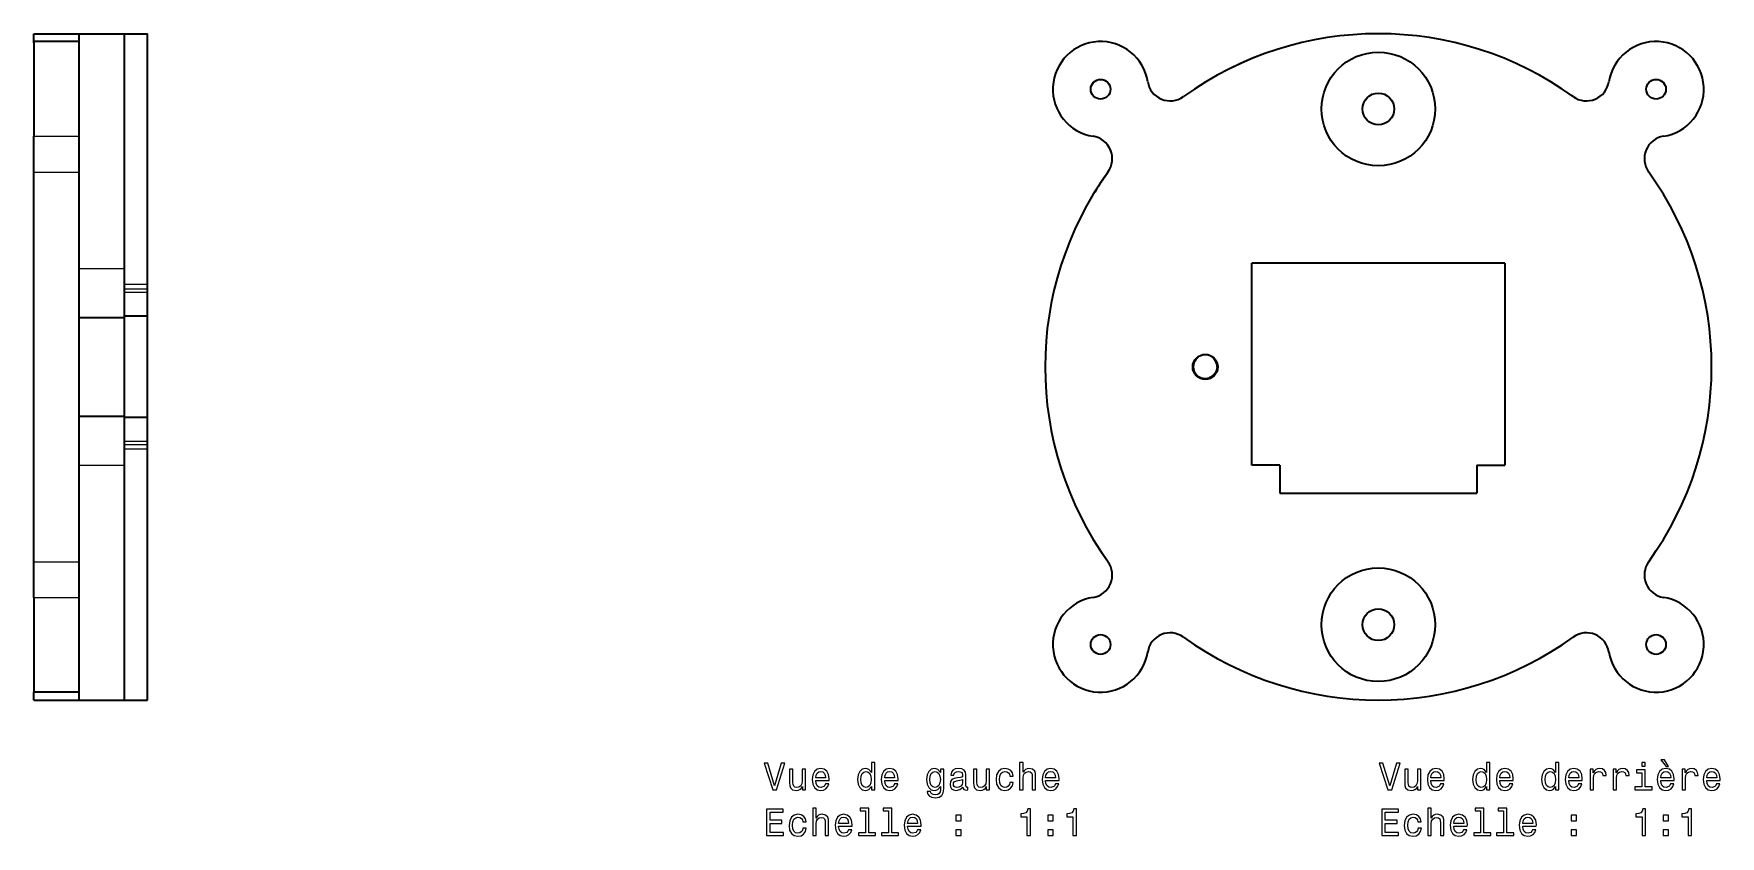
# Model space of a CAD drawing. Extents: x 302 to 980, y 13 to 676.
# Drawn here: x 757 to 979.7, y 358.5 to 464.5 of the extents above; entities that cross this region are included whole.
import ezdxf

# ---------------------------------------------------------------- set-up
doc = ezdxf.new("R2010")
doc.units = 0

msp = doc.modelspace()

# ---------------------------------------------------------------- linework, layer by layer
at = {"color": 7, "lineweight": 35, "ltscale": 0.030039}
msp.add_line((757.03, 463.3), (757.03, 464.5), dxfattribs=at)
at = {"color": 7, "lineweight": 35, "ltscale": 0.15}
for p, q in [((757.03, 464.5), (763.03, 464.5)), ((763.03, 463.47), (757.03, 463.47)), ((763.03, 464.5), (769.03, 464.5)), ((763.03, 427), (769.03, 427)), ((763.03, 414), (769.03, 414)), ((763.03, 377.53), (757.03, 377.53)), ((757.03, 376.5), (763.03, 376.5)), ((763.03, 376.5), (769.03, 376.5))]:
    msp.add_line(p, q, dxfattribs=at)
at = {"color": 7, "lineweight": 35, "ltscale": 0.313062}
for p, q in [((757.03, 463.47), (757.03, 450.95)), ((763.03, 450.95), (763.03, 463.47)), ((757.03, 390.05), (757.03, 377.53)), ((763.03, 377.53), (763.03, 390.05))]:
    msp.add_line(p, q, dxfattribs=at)
at = {"color": 7, "lineweight": 35, "ltscale": 0.025726}
msp.add_line((763.03, 463.47), (763.03, 464.5), dxfattribs=at)
msp.add_line((763.03, 463.47), (763.03, 464.5), dxfattribs=at)
at = {"color": 7, "lineweight": 35}
for p, q in [((769.03, 433.47), (769.03, 464.5)), ((769.03, 431.39), (769.03, 464.5)), ((772.03, 431.39), (772.03, 464.5)), ((757.03, 420.5), (757.03, 446.23)), ((763.03, 420.5), (763.03, 446.23)), ((951.26, 434.2), (917.86, 434.2)), ((917.86, 407.5), (917.86, 434.2)), ((951.26, 434.2), (951.26, 407.5)), ((757.03, 394.77), (757.03, 420.5)), ((763.03, 394.77), (763.03, 420.5)), ((769.03, 376.5), (769.03, 409.61)), ((769.03, 376.5), (769.03, 407.53)), ((772.03, 376.5), (772.03, 409.61)), ((921.56, 403.8), (947.56, 403.8)), ((921.56, 403.8), (947.56, 403.8))]:
    msp.add_line(p, q, dxfattribs=at)
at = {"color": 7, "lineweight": 35, "ltscale": 0.075}
for p, q in [((769.03, 464.5), (772.03, 464.5)), ((772.03, 427.2), (769.03, 427.2)), ((772.03, 413.8), (769.03, 413.8)), ((769.03, 376.5), (772.03, 376.5))]:
    msp.add_line(p, q, dxfattribs=at)
at = {"color": 7, "lineweight": 13, "ltscale": 0.15}
for p, q in [((757.03, 450.95), (763.03, 450.95)), ((757.03, 446.23), (763.03, 446.23)), ((763.03, 433.47), (769.03, 433.47)), ((763.03, 407.53), (769.03, 407.53)), ((757.03, 394.77), (763.03, 394.77)), ((757.03, 390.05), (763.03, 390.05))]:
    msp.add_line(p, q, dxfattribs=at)
at = {"color": 7, "lineweight": 35, "ltscale": 0.117937}
for p, q in [((757.03, 446.23), (757.03, 450.95)), ((763.03, 446.23), (763.03, 450.95)), ((757.03, 390.05), (757.03, 394.77)), ((763.03, 390.05), (763.03, 394.77))]:
    msp.add_line(p, q, dxfattribs=at)
at = {"color": 7, "lineweight": 35, "ltscale": 0.318921}
for p, q in [((763.03, 433.47), (763.03, 446.23)), ((763.03, 394.77), (763.03, 407.53))]:
    msp.add_line(p, q, dxfattribs=at)
at = {"color": 7, "lineweight": 35, "ltscale": 0.161858}
msp.add_line((769.03, 427), (769.03, 433.47), dxfattribs=at)
at = {"color": 7, "lineweight": 35, "ltscale": 0.055}
msp.add_line((951.26, 434.2), (951.26, 432), dxfattribs=at)
at = {"color": 7, "lineweight": 13, "ltscale": 0.075}
for p, q in [((772.03, 431.39), (769.03, 431.39)), ((772.03, 430.78), (769.03, 430.78)), ((772.03, 430.34), (769.03, 430.34)), ((772.03, 410.66), (769.03, 410.66)), ((772.03, 410.22), (769.03, 410.22)), ((772.03, 409.61), (769.03, 409.61))]:
    msp.add_line(p, q, dxfattribs=at)
at = {"color": 7, "lineweight": 35, "ltscale": 0.015247}
for p, q in [((769.03, 430.78), (769.03, 431.39)), ((772.03, 430.78), (772.03, 431.39)), ((769.03, 409.61), (769.03, 410.22)), ((772.03, 409.61), (772.03, 410.22))]:
    msp.add_line(p, q, dxfattribs=at)
at = {"color": 7, "lineweight": 35, "ltscale": 0.002382}
for p, q in [((769.03, 430.69), (769.03, 430.78)), ((769.03, 410.22), (769.03, 410.31))]:
    msp.add_line(p, q, dxfattribs=at)
at = {"color": 7, "lineweight": 35, "ltscale": 0.010969}
for p, q in [((772.03, 430.34), (772.03, 430.78)), ((772.03, 410.22), (772.03, 410.66))]:
    msp.add_line(p, q, dxfattribs=at)
at = {"color": 7, "lineweight": 35, "ltscale": 0.078551}
for p, q in [((772.03, 427.2), (772.03, 430.34)), ((772.03, 410.66), (772.03, 413.8))]:
    msp.add_line(p, q, dxfattribs=at)
at = {"color": 7, "lineweight": 35, "ltscale": 0.325}
msp.add_line((769.03, 414), (769.03, 427), dxfattribs=at)
at = {"color": 7, "lineweight": 35, "ltscale": 0.334998}
msp.add_line((772.03, 413.8), (772.03, 427.2), dxfattribs=at)
at = {"color": 7, "lineweight": 35, "ltscale": 0.001415}
msp.add_line((910.66, 419.36), (910.62, 419.32), dxfattribs=at)
at = {"color": 7, "lineweight": 13, "ltscale": 0.002001}
msp.add_line((911.7, 419), (911.7, 418.92), dxfattribs=at)
at = {"color": 7, "lineweight": 13, "ltscale": 3.00563e-05}
msp.add_line((913.3, 420.45), (913.3, 420.45), dxfattribs=at)
at = {"color": 7, "lineweight": 13, "ltscale": 0.000107431}
msp.add_line((913.32, 420.36), (913.32, 420.36), dxfattribs=at)
at = {"color": 7, "lineweight": 35, "ltscale": 0.161859}
msp.add_line((769.03, 407.53), (769.03, 414), dxfattribs=at)
at = {"color": 7, "lineweight": 35, "ltscale": 0.0925}
for p, q in [((921.56, 407.5), (917.86, 407.5)), ((921.56, 407.5), (921.56, 403.8)), ((947.56, 407.5), (947.56, 403.8)), ((947.56, 407.5), (951.26, 407.5))]:
    msp.add_line(p, q, dxfattribs=at)
at = {"color": 7, "lineweight": 35, "ltscale": 0.0375}
msp.add_line((951.26, 409), (951.26, 407.5), dxfattribs=at)
at = {"color": 7, "lineweight": 35, "ltscale": 0.025702}
for p, q in [((757.03, 376.5), (757.03, 377.53)), ((763.03, 376.5), (763.03, 377.53))]:
    msp.add_line(p, q, dxfattribs=at)
at = {"color": 7, "lineweight": 35, "ltscale": 0.0257}
msp.add_line((763.03, 376.5), (763.03, 377.53), dxfattribs=at)
at = {"color": 7, "lineweight": 35}
for points in [[(910.36, 419.54), (910.48, 419.42), (910.59, 419.33), (910.62, 419.32)], [(910.36, 419.54), (910.64, 419.28), (910.92, 419.1), (911.26, 418.98), (911.57, 418.93), (911.7, 418.92)]]:
    msp.add_lwpolyline(points, dxfattribs=at)
at = {"color": 7, "lineweight": 13}
for points in [[(913.24, 420.45), (913.23, 420.35), (913.16, 420.08), (913.04, 419.8), (912.85, 419.54), (912.61, 419.32), (912.33, 419.15), (912.28, 419.13)], [(913.32, 420.36), (913.3, 420.45), (913.3, 420.45)], [(913.32, 420.36), (913.31, 420.43), (913.3, 420.45)]]:
    msp.add_lwpolyline(points, dxfattribs=at)
for points in [[(855.73, 368.15), (854.85, 365.17), (853.95, 368.15), (853.47, 368.15), (854.6, 364.64), (855.1, 364.64), (856.21, 368.15)], [(860.27, 365.87), (862.04, 365.87), (862.05, 366.08), (861.97, 366.66), (861.75, 367.09), (861.39, 367.35), (860.92, 367.45), (860.46, 367.35), (860.11, 367.06), (859.89, 366.61), (859.8, 366), (859.88, 365.38), (860.11, 364.93), (860.45, 364.64), (860.91, 364.55), (861.3, 364.61), (861.62, 364.78), (861.86, 365.06), (862, 365.42), (861.56, 365.42), (861.47, 365.22), (861.34, 365.07), (860.96, 364.95), (860.68, 365), (860.46, 365.18), (860.32, 365.47), (860.27, 365.85)], [(867.62, 365.06), (867.62, 364.64), (868.06, 364.64), (868.06, 368.26), (867.62, 368.26), (867.62, 366.94), (867.28, 367.32), (867.08, 367.41), (866.84, 367.45), (866.41, 367.35), (866.08, 367.06), (865.86, 366.61), (865.79, 366), (865.86, 365.39), (866.08, 364.93), (866.41, 364.64), (866.84, 364.55), (867.08, 364.58), (867.29, 364.67)], [(869.38, 365.87), (871.15, 365.87), (871.16, 366.08), (871.08, 366.66), (870.85, 367.09), (870.5, 367.35), (870.03, 367.45), (869.57, 367.35), (869.22, 367.06), (868.99, 366.61), (868.91, 366), (868.99, 365.38), (869.21, 364.93), (869.56, 364.64), (870.02, 364.55), (870.41, 364.61), (870.73, 364.78), (870.97, 365.06), (871.11, 365.42), (870.67, 365.42), (870.58, 365.22), (870.45, 365.07), (870.07, 364.95), (869.78, 365), (869.57, 365.18), (869.43, 365.47), (869.38, 365.85)], [(877.17, 364.76), (877.17, 367.35), (876.74, 367.35), (876.74, 366.91), (876.4, 367.31), (876.18, 367.41), (875.95, 367.45), (875.52, 367.35), (875.19, 367.06), (874.97, 366.61), (874.89, 366), (874.97, 365.38), (875.19, 364.93), (875.52, 364.64), (875.95, 364.55), (876.19, 364.58), (876.39, 364.67), (876.74, 365.06), (876.74, 364.67), (876.7, 364.37), (876.59, 364.15), (876.38, 364.03), (876.06, 363.98), (875.79, 364.01), (875.59, 364.09), (875.47, 364.22), (875.44, 364.4), (875.01, 364.4), (875.01, 364.38), (875.08, 364.05), (875.28, 363.81), (875.6, 363.65), (876.04, 363.6), (876.56, 363.68), (876.91, 363.89), (877.11, 364.26)], [(879.7, 365), (879.7, 364.98), (879.73, 364.81), (879.81, 364.69), (880.12, 364.59), (880.37, 364.63), (880.37, 364.98), (880.26, 364.96), (880.12, 365.03), (880.1, 365.23), (880.1, 366.63), (880.04, 366.99), (879.86, 367.24), (879.55, 367.39), (879.12, 367.45), (878.7, 367.39), (878.38, 367.22), (878.19, 366.95), (878.12, 366.6), (878.12, 366.56), (878.52, 366.56), (878.56, 366.78), (878.67, 366.93), (878.85, 367.02), (879.1, 367.05), (879.35, 367.03), (879.53, 366.95), (879.63, 366.82), (879.67, 366.64), (879.65, 366.43), (879.57, 366.32), (879.37, 366.27), (878.99, 366.23), (878.56, 366.14), (878.25, 365.98), (878.07, 365.73), (878.01, 365.35), (878.06, 365.02), (878.22, 364.77), (878.47, 364.62), (878.82, 364.56), (879.29, 364.67)], [(885.89, 366.45), (886.33, 366.45), (886.24, 366.86), (886.02, 367.18), (885.69, 367.37), (885.25, 367.45), (884.76, 367.35), (884.4, 367.06), (884.16, 366.61), (884.08, 365.99), (884.16, 365.38), (884.39, 364.93), (884.74, 364.64), (885.23, 364.55), (885.67, 364.62), (886, 364.84), (886.24, 365.17), (886.34, 365.61), (885.91, 365.61), (885.84, 365.33), (885.7, 365.12), (885.49, 364.99), (885.25, 364.95), (884.94, 365.01), (884.72, 365.21), (884.58, 365.54), (884.54, 366.01), (884.58, 366.46), (884.72, 366.79), (884.95, 366.99), (885.25, 367.06), (885.51, 367.01), (885.71, 366.9), (885.84, 366.71)], [(887.2, 364.64), (887.65, 364.64), (887.65, 366.21), (887.69, 366.56), (887.84, 366.83), (888.07, 366.99), (888.37, 367.05), (888.61, 367), (888.76, 366.86), (888.84, 366.64), (888.86, 366.33), (888.86, 364.64), (889.31, 364.64), (889.31, 366.42), (889.29, 366.78), (889.2, 367.08), (888.9, 367.35), (888.43, 367.45), (888.18, 367.41), (887.97, 367.32), (887.78, 367.16), (887.65, 366.96), (887.65, 368.26), (887.2, 368.26)], [(890.63, 365.87), (892.4, 365.87), (892.41, 366.08), (892.33, 366.66), (892.11, 367.09), (891.75, 367.35), (891.28, 367.45), (890.83, 367.35), (890.47, 367.06), (890.25, 366.61), (890.16, 366), (890.24, 365.38), (890.47, 364.93), (890.82, 364.64), (891.27, 364.55), (891.66, 364.61), (891.99, 364.78), (892.22, 365.06), (892.36, 365.42), (891.92, 365.42), (891.83, 365.22), (891.7, 365.07), (891.32, 364.95), (891.04, 365), (890.82, 365.18), (890.68, 365.47), (890.63, 365.85)], [(936.95, 368.15), (936.08, 365.17), (935.17, 368.15), (934.69, 368.15), (935.82, 364.64), (936.33, 364.64), (937.43, 368.15)], [(941.49, 365.87), (943.27, 365.87), (943.27, 366.08), (943.19, 366.66), (942.97, 367.09), (942.62, 367.35), (942.15, 367.45), (941.69, 367.35), (941.34, 367.06), (941.11, 366.61), (941.03, 366), (941.1, 365.38), (941.33, 364.93), (941.68, 364.64), (942.13, 364.55), (942.53, 364.61), (942.85, 364.78), (943.09, 365.06), (943.22, 365.42), (942.78, 365.42), (942.69, 365.22), (942.56, 365.07), (942.19, 364.95), (941.9, 365), (941.68, 365.18), (941.54, 365.47), (941.49, 365.85)], [(948.84, 365.06), (948.84, 364.64), (949.28, 364.64), (949.28, 368.26), (948.85, 368.26), (948.85, 366.94), (948.51, 367.32), (948.3, 367.41), (948.06, 367.45), (947.63, 367.35), (947.3, 367.06), (947.09, 366.61), (947.01, 366), (947.09, 365.39), (947.3, 364.93), (947.63, 364.64), (948.06, 364.55), (948.3, 364.58), (948.51, 364.67)], [(950.6, 365.87), (952.38, 365.87), (952.38, 366.08), (952.3, 366.66), (952.08, 367.09), (951.72, 367.35), (951.26, 367.45), (950.8, 367.35), (950.44, 367.06), (950.22, 366.61), (950.14, 366), (950.21, 365.38), (950.44, 364.93), (950.79, 364.64), (951.24, 364.55), (951.63, 364.61), (951.96, 364.78), (952.19, 365.06), (952.33, 365.42), (951.89, 365.42), (951.8, 365.22), (951.67, 365.07), (951.3, 364.95), (951.01, 365), (950.79, 365.18), (950.65, 365.47), (950.6, 365.85)], [(957.95, 365.06), (957.95, 364.64), (958.39, 364.64), (958.39, 368.26), (957.95, 368.26), (957.95, 366.94), (957.62, 367.32), (957.41, 367.41), (957.17, 367.45), (956.74, 367.35), (956.41, 367.06), (956.19, 366.61), (956.12, 366), (956.19, 365.39), (956.41, 364.93), (956.74, 364.64), (957.17, 364.55), (957.41, 364.58), (957.62, 364.67)], [(959.71, 365.87), (961.48, 365.87), (961.49, 366.08), (961.41, 366.66), (961.19, 367.09), (960.83, 367.35), (960.36, 367.45), (959.9, 367.35), (959.55, 367.06), (959.32, 366.61), (959.24, 366), (959.32, 365.38), (959.55, 364.93), (959.89, 364.64), (960.35, 364.55), (960.74, 364.61), (961.06, 364.78), (961.3, 365.06), (961.44, 365.42), (961, 365.42), (960.91, 365.22), (960.78, 365.07), (960.4, 364.95), (960.12, 365), (959.9, 365.18), (959.76, 365.47), (959.71, 365.85)], [(962.52, 364.64), (962.97, 364.64), (962.97, 366.19), (963.01, 366.56), (963.15, 366.83), (963.37, 366.99), (963.67, 367.05), (963.89, 367.01), (964.06, 366.91), (964.16, 366.74), (964.19, 366.51), (964.64, 366.51), (964.58, 366.92), (964.41, 367.21), (964.14, 367.39), (963.76, 367.45), (963.5, 367.41), (963.28, 367.31), (963.08, 367.13), (962.93, 366.9), (962.93, 367.35), (962.52, 367.35)], [(965.56, 364.64), (966, 364.64), (966, 366.19), (966.05, 366.56), (966.18, 366.83), (966.41, 366.99), (966.7, 367.05), (966.93, 367.01), (967.09, 366.91), (967.19, 366.74), (967.23, 366.51), (967.68, 366.51), (967.62, 366.92), (967.45, 367.21), (967.17, 367.39), (966.79, 367.45), (966.54, 367.41), (966.31, 367.31), (966.12, 367.13), (965.96, 366.9), (965.96, 367.35), (965.56, 367.35)], [(969.8, 368.26), (969.33, 368.26), (969.33, 367.76), (969.8, 367.76)], [(971.85, 365.87), (973.63, 365.87), (973.63, 366.08), (973.55, 366.66), (973.33, 367.09), (972.98, 367.35), (972.51, 367.45), (972.05, 367.35), (971.7, 367.06), (971.47, 366.61), (971.39, 366), (971.46, 365.38), (971.69, 364.93), (972.04, 364.64), (972.49, 364.55), (972.89, 364.61), (973.21, 364.78), (973.45, 365.06), (973.58, 365.42), (973.14, 365.42), (973.05, 365.22), (972.92, 365.07), (972.55, 364.95), (972.26, 365), (972.04, 365.18), (971.9, 365.47), (971.85, 365.85)], [(972.87, 367.72), (972.36, 368.58), (971.87, 368.58), (972.57, 367.72)], [(974.67, 364.64), (975.11, 364.64), (975.11, 366.19), (975.16, 366.56), (975.29, 366.83), (975.51, 366.99), (975.81, 367.05), (976.03, 367.01), (976.2, 366.91), (976.3, 366.74), (976.34, 366.51), (976.78, 366.51), (976.72, 366.92), (976.56, 367.21), (976.28, 367.39), (975.9, 367.45), (975.64, 367.41), (975.42, 367.31), (975.23, 367.13), (975.07, 366.9), (975.07, 367.35), (974.67, 367.35)], [(977.92, 365.87), (979.7, 365.87), (979.7, 366.08), (979.62, 366.66), (979.4, 367.09), (979.05, 367.35), (978.58, 367.45), (978.12, 367.35), (977.77, 367.06), (977.54, 366.61), (977.46, 366), (977.54, 365.38), (977.76, 364.93), (978.11, 364.64), (978.56, 364.55), (978.96, 364.61), (979.28, 364.78), (979.52, 365.06), (979.65, 365.42), (979.22, 365.42), (979.12, 365.22), (978.99, 365.07), (978.62, 364.95), (978.33, 365), (978.12, 365.18), (977.97, 365.47), (977.92, 365.85)], [(858.93, 367.35), (858.49, 367.35), (858.49, 365.79), (858.44, 365.43), (858.29, 365.16), (858.06, 365), (857.77, 364.95), (857.53, 364.99), (857.38, 365.11), (857.29, 365.32), (857.27, 365.61), (857.27, 367.35), (856.83, 367.35), (856.83, 365.57), (856.84, 365.21), (856.94, 364.92), (857.23, 364.64), (857.7, 364.55), (857.95, 364.58), (858.17, 364.67), (858.36, 364.83), (858.51, 365.06), (858.51, 364.64), (858.93, 364.64)], [(860.27, 366.24), (860.32, 366.59), (860.46, 366.85), (860.67, 367), (860.94, 367.06), (861.21, 367), (861.41, 366.85), (861.54, 366.59), (861.58, 366.24)], [(866.92, 367.05), (867.21, 366.98), (867.43, 366.78), (867.56, 366.45), (867.61, 366), (867.56, 365.54), (867.43, 365.21), (867.21, 365.01), (866.92, 364.95), (866.64, 365.01), (866.43, 365.21), (866.28, 365.55), (866.24, 366), (866.28, 366.45), (866.43, 366.78), (866.64, 366.98)], [(869.38, 366.24), (869.43, 366.59), (869.57, 366.85), (869.77, 367), (870.05, 367.06), (870.31, 367), (870.52, 366.85), (870.65, 366.59), (870.69, 366.24)], [(875.35, 366), (875.4, 366.45), (875.53, 366.78), (875.75, 366.98), (876.03, 367.05), (876.33, 366.98), (876.55, 366.78), (876.68, 366.45), (876.73, 366), (876.68, 365.54), (876.55, 365.21), (876.33, 365.01), (876.03, 364.95), (875.75, 365.01), (875.53, 365.21), (875.4, 365.55)], [(879.65, 365.59), (879.59, 365.33), (879.43, 365.13), (879.19, 365), (878.89, 364.95), (878.7, 364.98), (878.57, 365.06), (878.48, 365.2), (878.45, 365.39), (878.47, 365.57), (878.56, 365.7), (878.88, 365.84), (879.29, 365.9), (879.65, 366.02)], [(883.22, 367.35), (882.78, 367.35), (882.78, 365.79), (882.73, 365.43), (882.58, 365.16), (882.35, 365), (882.06, 364.95), (881.82, 364.99), (881.67, 365.11), (881.58, 365.32), (881.56, 365.61), (881.56, 367.35), (881.12, 367.35), (881.12, 365.57), (881.13, 365.21), (881.23, 364.92), (881.52, 364.64), (881.99, 364.55), (882.24, 364.58), (882.46, 364.67), (882.65, 364.83), (882.8, 365.06), (882.8, 364.64), (883.22, 364.64)], [(890.63, 366.24), (890.68, 366.59), (890.82, 366.85), (891.03, 367), (891.3, 367.06), (891.57, 367), (891.77, 366.85), (891.9, 366.59), (891.94, 366.24)], [(940.16, 367.35), (939.71, 367.35), (939.71, 365.79), (939.66, 365.43), (939.52, 365.16), (939.29, 365), (938.99, 364.95), (938.75, 364.99), (938.6, 365.11), (938.52, 365.32), (938.5, 365.61), (938.5, 367.35), (938.05, 367.35), (938.05, 365.57), (938.07, 365.21), (938.16, 364.92), (938.46, 364.64), (938.93, 364.55), (939.18, 364.58), (939.39, 364.67), (939.58, 364.83), (939.73, 365.06), (939.73, 364.64), (940.16, 364.64)], [(941.49, 366.24), (941.55, 366.59), (941.68, 366.85), (941.89, 367), (942.16, 367.06), (942.43, 367), (942.64, 366.85), (942.76, 366.59), (942.81, 366.24)], [(948.14, 367.05), (948.43, 366.98), (948.65, 366.78), (948.78, 366.45), (948.84, 366), (948.78, 365.54), (948.65, 365.21), (948.43, 365.01), (948.14, 364.95), (947.86, 365.01), (947.65, 365.21), (947.51, 365.55), (947.46, 366), (947.51, 366.45), (947.65, 366.78), (947.86, 366.98)], [(950.6, 366.24), (950.66, 366.59), (950.79, 366.85), (951, 367), (951.27, 367.06), (951.54, 367), (951.74, 366.85), (951.87, 366.59), (951.92, 366.24)], [(957.25, 367.05), (957.54, 366.98), (957.76, 366.78), (957.89, 366.45), (957.94, 366), (957.89, 365.54), (957.76, 365.21), (957.54, 365.01), (957.25, 364.95), (956.97, 365.01), (956.76, 365.21), (956.62, 365.55), (956.57, 366), (956.62, 366.45), (956.76, 366.78), (956.97, 366.98)], [(959.71, 366.24), (959.76, 366.59), (959.9, 366.85), (960.11, 367), (960.38, 367.06), (960.65, 367), (960.85, 366.85), (960.98, 366.59), (961.02, 366.24)], [(969.78, 365.02), (969.78, 367.26), (968.64, 367.26), (968.64, 366.88), (969.34, 366.88), (969.34, 365.02), (968.43, 365.02), (968.43, 364.64), (970.7, 364.64), (970.7, 365.02)], [(971.85, 366.24), (971.91, 366.59), (972.04, 366.85), (972.25, 367), (972.52, 367.06), (972.79, 367), (973, 366.85), (973.12, 366.59), (973.17, 366.24)], [(977.92, 366.24), (977.98, 366.59), (978.12, 366.85), (978.32, 367), (978.6, 367.06), (978.86, 367), (979.07, 366.85), (979.2, 366.59), (979.24, 366.24)], [(853.79, 358.6), (856.01, 358.6), (856.01, 359.02), (854.26, 359.02), (854.26, 360.21), (855.82, 360.21), (855.82, 360.62), (854.26, 360.62), (854.26, 361.67), (855.97, 361.67), (855.97, 362.1), (853.79, 362.1)], [(858.57, 360.41), (859.01, 360.41), (858.92, 360.81), (858.7, 361.13), (858.36, 361.32), (857.92, 361.4), (857.44, 361.3), (857.07, 361.02), (856.84, 360.56), (856.76, 359.94), (856.83, 359.33), (857.06, 358.88), (857.42, 358.6), (857.91, 358.5), (858.34, 358.58), (858.68, 358.79), (858.91, 359.12), (859.01, 359.56), (858.59, 359.56), (858.51, 359.28), (858.37, 359.07), (858.17, 358.94), (857.92, 358.9), (857.62, 358.96), (857.39, 359.17), (857.26, 359.49), (857.21, 359.96), (857.26, 360.41), (857.4, 360.74), (857.63, 360.94), (857.92, 361.01), (858.19, 360.97), (858.38, 360.85), (858.51, 360.66)], [(859.88, 358.6), (860.32, 358.6), (860.32, 360.16), (860.37, 360.52), (860.52, 360.78), (860.74, 360.94), (861.04, 361), (861.29, 360.95), (861.44, 360.82), (861.51, 360.59), (861.54, 360.29), (861.54, 358.6), (861.98, 358.6), (861.98, 360.38), (861.96, 360.73), (861.87, 361.03), (861.57, 361.3), (861.11, 361.4), (860.86, 361.37), (860.64, 361.27), (860.46, 361.12), (860.32, 360.91), (860.32, 362.22), (859.88, 362.22)], [(863.3, 359.82), (865.08, 359.82), (865.08, 360.03), (865, 360.61), (864.78, 361.04), (864.43, 361.3), (863.96, 361.4), (863.5, 361.3), (863.15, 361.02), (862.92, 360.56), (862.84, 359.95), (862.92, 359.33), (863.14, 358.88), (863.49, 358.6), (863.94, 358.5), (864.34, 358.57), (864.66, 358.74), (864.9, 359.01), (865.03, 359.37), (864.6, 359.37), (864.5, 359.17), (864.37, 359.02), (864, 358.9), (863.71, 358.95), (863.5, 359.13), (863.35, 359.42), (863.3, 359.81)], [(863.3, 360.2), (863.36, 360.54), (863.5, 360.8), (863.7, 360.96), (863.98, 361.01), (864.24, 360.96), (864.45, 360.8), (864.58, 360.54), (864.62, 360.2)], [(866.83, 361.84), (866.83, 358.97), (865.92, 358.97), (865.92, 358.6), (868.19, 358.6), (868.19, 358.97), (867.28, 358.97), (867.28, 362.22), (866.14, 362.22), (866.14, 361.84)], [(869.87, 361.84), (869.87, 358.97), (868.96, 358.97), (868.96, 358.6), (871.22, 358.6), (871.22, 358.97), (870.31, 358.97), (870.31, 362.22), (869.17, 362.22), (869.17, 361.84)], [(872.41, 359.82), (874.19, 359.82), (874.19, 360.03), (874.11, 360.61), (873.89, 361.04), (873.54, 361.3), (873.07, 361.4), (872.61, 361.3), (872.26, 361.02), (872.03, 360.56), (871.95, 359.95), (872.02, 359.33), (872.25, 358.88), (872.6, 358.6), (873.05, 358.5), (873.45, 358.57), (873.77, 358.74), (874.01, 359.01), (874.14, 359.37), (873.7, 359.37), (873.61, 359.17), (873.48, 359.02), (873.11, 358.9), (872.82, 358.95), (872.6, 359.13), (872.46, 359.42), (872.41, 359.81)], [(872.41, 360.2), (872.47, 360.54), (872.6, 360.8), (872.81, 360.96), (873.08, 361.01), (873.35, 360.96), (873.56, 360.8), (873.68, 360.54), (873.73, 360.2)], [(878.79, 360.55), (879.49, 360.55), (879.49, 361.3), (878.79, 361.3)], [(888.16, 358.6), (888.62, 358.6), (888.62, 362.12), (888.27, 362.12), (888.18, 361.81), (888, 361.61), (887.72, 361.49), (887.34, 361.45), (887.34, 361.09), (888.16, 361.09)], [(890.94, 360.55), (891.63, 360.55), (891.63, 361.3), (890.94, 361.3)], [(894.23, 358.6), (894.69, 358.6), (894.69, 362.12), (894.35, 362.12), (894.25, 361.81), (894.07, 361.61), (893.8, 361.49), (893.41, 361.45), (893.41, 361.09), (894.23, 361.09)], [(935.02, 358.6), (937.24, 358.6), (937.24, 359.02), (935.48, 359.02), (935.48, 360.21), (937.04, 360.21), (937.04, 360.62), (935.48, 360.62), (935.48, 361.67), (937.2, 361.67), (937.2, 362.1), (935.02, 362.1)], [(939.79, 360.41), (940.23, 360.41), (940.14, 360.81), (939.92, 361.13), (939.59, 361.32), (939.15, 361.4), (938.66, 361.3), (938.29, 361.02), (938.06, 360.56), (937.98, 359.94), (938.06, 359.33), (938.28, 358.88), (938.64, 358.6), (939.13, 358.5), (939.57, 358.58), (939.9, 358.79), (940.14, 359.12), (940.24, 359.56), (939.81, 359.56), (939.74, 359.28), (939.6, 359.07), (939.39, 358.94), (939.15, 358.9), (938.84, 358.96), (938.62, 359.17), (938.48, 359.49), (938.44, 359.96), (938.48, 360.41), (938.62, 360.74), (938.85, 360.94), (939.15, 361.01), (939.41, 360.97), (939.61, 360.85), (939.74, 360.66)], [(941.1, 358.6), (941.55, 358.6), (941.55, 360.16), (941.59, 360.52), (941.74, 360.78), (941.97, 360.94), (942.27, 361), (942.51, 360.95), (942.66, 360.82), (942.74, 360.59), (942.76, 360.29), (942.76, 358.6), (943.21, 358.6), (943.21, 360.38), (943.19, 360.73), (943.1, 361.03), (942.8, 361.3), (942.33, 361.4), (942.08, 361.37), (941.87, 361.27), (941.68, 361.12), (941.55, 360.91), (941.55, 362.22), (941.1, 362.22)], [(944.53, 359.82), (946.3, 359.82), (946.31, 360.03), (946.23, 360.61), (946.01, 361.04), (945.65, 361.3), (945.18, 361.4), (944.72, 361.3), (944.37, 361.02), (944.14, 360.56), (944.06, 359.95), (944.14, 359.33), (944.37, 358.88), (944.71, 358.6), (945.17, 358.5), (945.56, 358.57), (945.88, 358.74), (946.12, 359.01), (946.26, 359.37), (945.82, 359.37), (945.73, 359.17), (945.6, 359.02), (945.22, 358.9), (944.94, 358.95), (944.72, 359.13), (944.58, 359.42), (944.53, 359.81)], [(944.53, 360.2), (944.58, 360.54), (944.72, 360.8), (944.93, 360.96), (945.2, 361.01), (945.47, 360.96), (945.67, 360.8), (945.8, 360.54), (945.84, 360.2)], [(948.06, 361.84), (948.06, 358.97), (947.15, 358.97), (947.15, 358.6), (949.41, 358.6), (949.41, 358.97), (948.5, 358.97), (948.5, 362.22), (947.36, 362.22), (947.36, 361.84)], [(951.09, 361.84), (951.09, 358.97), (950.18, 358.97), (950.18, 358.6), (952.45, 358.6), (952.45, 358.97), (951.54, 358.97), (951.54, 362.22), (950.4, 362.22), (950.4, 361.84)], [(953.64, 359.82), (955.41, 359.82), (955.42, 360.03), (955.34, 360.61), (955.11, 361.04), (954.76, 361.3), (954.29, 361.4), (953.83, 361.3), (953.48, 361.02), (953.25, 360.56), (953.17, 359.95), (953.25, 359.33), (953.47, 358.88), (953.82, 358.6), (954.28, 358.5), (954.67, 358.57), (954.99, 358.74), (955.23, 359.01), (955.37, 359.37), (954.93, 359.37), (954.84, 359.17), (954.71, 359.02), (954.33, 358.9), (954.04, 358.95), (953.83, 359.13), (953.69, 359.42), (953.64, 359.81)], [(953.64, 360.2), (953.69, 360.54), (953.83, 360.8), (954.03, 360.96), (954.31, 361.01), (954.57, 360.96), (954.78, 360.8), (954.91, 360.54), (954.95, 360.2)], [(960.02, 360.55), (960.71, 360.55), (960.71, 361.3), (960.02, 361.3)], [(969.38, 358.6), (969.84, 358.6), (969.84, 362.12), (969.5, 362.12), (969.41, 361.81), (969.22, 361.61), (968.95, 361.49), (968.56, 361.45), (968.56, 361.09), (969.38, 361.09)], [(972.16, 360.55), (972.86, 360.55), (972.86, 361.3), (972.16, 361.3)], [(975.45, 358.6), (975.91, 358.6), (975.91, 362.12), (975.57, 362.12), (975.48, 361.81), (975.3, 361.61), (975.02, 361.49), (974.64, 361.45), (974.64, 361.09), (975.45, 361.09)], [(878.79, 358.6), (879.49, 358.6), (879.49, 359.35), (878.79, 359.35)], [(890.94, 358.6), (891.63, 358.6), (891.63, 359.35), (890.94, 359.35)], [(960.02, 358.6), (960.71, 358.6), (960.71, 359.35), (960.02, 359.35)], [(972.16, 358.6), (972.86, 358.6), (972.86, 359.35), (972.16, 359.35)]]:
    msp.add_lwpolyline(points, close=True, dxfattribs=at)
at = {"color": 7, "lineweight": 35}
for centre, radius in [((934.56, 454.56), 7.5), ((897.89, 457.17), 1.3), ((934.56, 454.56), 2.1), ((971.23, 457.17), 1.3), ((911.7, 420.5), 1.65), ((934.56, 386.44), 7.5), ((934.56, 386.44), 2.1), ((897.89, 383.83), 1.3), ((971.23, 383.83), 1.3)]:
    msp.add_circle(centre, radius, dxfattribs=at)
for centre, radius, start, end in [((897.89, 457.17), 6.3, 8.998, 261.002), ((934.56, 420.5), 44, 54.2085, 125.7961), ((934.56, 420.5), 44, 54.2114, 125.7886), ((971.23, 457.17), 6.3, 278.998, 171.002), ((907.07, 458.63), 3, 188.998, 305.7886), ((934.56, 420.5), 44, 54.2072, 55.7479), ((962.04, 458.63), 3, 234.2114, 351.002), ((896.43, 447.99), 3, 324.2114, 81.002), ((972.68, 447.99), 3, 98.998, 215.7886), ((934.56, 420.5), 44, 144.2039, 215.7917), ((934.56, 420.5), 44, 144.2114, 215.7886), ((934.56, 420.5), 44, 144.2008, 148.937), ((934.56, 420.5), 44, 324.2114, 35.7886), ((911.67, 420.57), 1.65, 271.0001, 292.7524), ((896.43, 393.01), 3, 278.998, 35.7886), ((972.68, 393.01), 3, 144.2114, 261.002), ((897.89, 383.83), 6.3, 98.998, 351.002), ((971.23, 383.83), 6.3, 188.998, 81.002), ((907.07, 382.37), 3, 54.2114, 171.002), ((962.04, 382.37), 3, 8.998, 125.7886), ((934.56, 420.5), 44, 234.2114, 305.7886)]:
    msp.add_arc(centre, radius, start, end, dxfattribs=at)
at = {"color": 7, "lineweight": 13}
for centre, radius, start, end in [((911.7, 420.5), 1.6, 358.0873, 227.4555), ((911.7, 420.5), 1.54, 358.0873, 227.3835), ((911.7, 420.5), 1.62, 228.2812, 355.0523), ((911.68, 420.63), 1.62, 231.0035, 270.7414), ((911.67, 420.57), 1.57, 271.0025, 292.7503), ((911.67, 420.55), 1.63, 292.973, 356.2857), ((913.26, 420.08), 0.371, 83.3193, 92.1399), ((913.25, 420.07), 0.375, 82.3728, 91.1089), ((911.71, 420.24), 1.62, 358.7839, 4.2964)]:
    msp.add_arc(centre, radius, start, end, dxfattribs=at)

doc.saveas('drawing.dxf')
